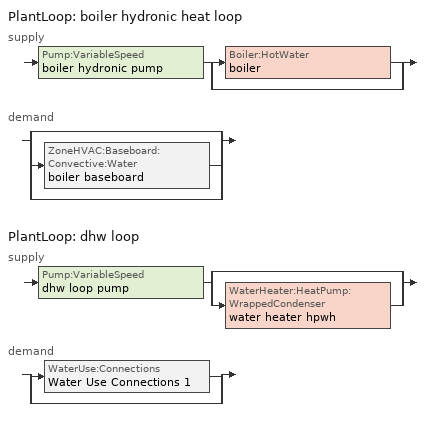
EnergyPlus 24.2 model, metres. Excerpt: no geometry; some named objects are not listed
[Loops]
PlantLoop 'boiler hydronic heat loop'
 supply: Pump:VariableSpeed 'boiler hydronic pump' > split
  | Boiler:HotWater 'boiler'
  | bypass
 demand: split
  | bypass
  | ZoneHVAC:Baseboard:Convective:Water 'boiler baseboard'
  | bypass
PlantLoop 'dhw loop'
 supply: Pump:VariableSpeed 'dhw loop pump' > split
  | bypass
  | WaterHeater:HeatPump:WrappedCondenser 'water heater hpwh'
 demand: split
  | WaterUse:Connections 'Water Use Connections 1'
  | bypass
[ZoneControl:Thermostat]
conditioned space Thermostat: Zone or ZoneList=conditioned space; Control Type Schedule=conditioned space Thermostat Schedule; Control 1=conditioned space temperature setpoint; Temperature Difference Between Cutout And Setpoint {deltaC}=0
[ThermostatSetpoint:DualSetpoint]
conditioned space temperature setpoint: Heating Setpoint Temperature Schedule=heating setpoint; Cooling Setpoint Temperature Schedule=cooling setpoint
[ZoneHVAC:Baseboard:Convective:Water]
boiler baseboard: Availability Schedule=Always On Discrete; Heating Design Capacity Method=HeatingDesignCapacity; Heating Design Capacity {W}=22736.2; Heating Design Capacity Per Floor Area {W/m2}=0; Fraction of Autosized Heating Design Capacity=0.8; U-Factor Times Area Value {W/K}=1637; Maximum Water Flow Rate {m3/s}=0.000979429; Convergence Tolerance=0.001
[Zone equipment]
conditioned space: boiler baseboard
[PlantLoop] Fluid Type=Water; Maximum Loop Temperature {C}=100; Minimum Loop Temperature {C}=0; Minimum Loop Flow Rate {m3/s}=0; Load Distribution Scheme=Optimal; Plant Loop Demand Calculation Scheme=SingleSetpoint; Common Pipe Simulation=None
Name | Plant Equipment Operation Scheme | Maximum Loop Flow Rate {m3/s} | Plant Loop Volume {m3}
boiler hydronic heat loop | boiler hydronic heat loop Operation Schemes | Autosize | Autocalculate
dhw loop | dhw loop Operation Schemes | 0.01 | 0.003
[Sizing:Plant] Loop Type=Heating; Sizing Option=NonCoincident; Zone Timesteps in Averaging Window=1; Coincident Sizing Factor Mode=None
Name | Design Loop Exit Temperature {C} | Loop Design Temperature Difference {deltaC}
boiler hydronic heat loop | 82.2222 | 11.1111
dhw loop | 51.6667 | 5.55556
[Pump:VariableSpeed] Motor Efficiency=0.85; Fraction of Motor Inefficiencies to Fluid Stream=0; Coefficient 1 of the Part Load Performance Curve=0; Coefficient 2 of the Part Load Performance Curve=1; Coefficient 3 of the Part Load Performance Curve=0; Coefficient 4 of the Part Load Performance Curve=0; Design Minimum Flow Rate {m3/s}=0; Pump Control Type=Intermittent; Skin Loss Radiative Fraction=0.5; Design Power Sizing Method=PowerPerFlowPerPressure; Design Electric Power per Unit Flow Rate {W/(m3/s)}=348701.1; Design Shaft Power per Unit Flow Rate per Unit Head {W/((m3/s)-Pa)}=1.28205; Design Minimum Flow Rate Fraction=0
Name | Design Maximum Flow Rate {m3/s} | Design Pump Head {Pa} | Design Power Consumption {W}
boiler hydronic pump | 0.0030649 | 20000 | 81.7308
dhw loop pump | 0.01 | 1 | 0
[Boiler:HotWater]
boiler: Fuel Type=Electricity; Nominal Capacity {W}=22736.2; Nominal Thermal Efficiency=1; Efficiency Curve Temperature Evaluation Variable=LeavingBoiler; Normalized Boiler Efficiency Curve=NonCondensingBoilerEff; Design Water Flow Rate {m3/s}=Autosize; Minimum Part Load Ratio=0; Maximum Part Load Ratio=1; Optimum Part Load Ratio=1; Water Outlet Upper Temperature Limit {C}=99.9; Boiler Flow Mode=LeavingSetpointModulated; On Cycle Parasitic Electric Load {W}=0; Sizing Factor=1; Off Cycle Parasitic Fuel Load {W}=0
[SetpointManager:Scheduled] Control Variable=Temperature
Name | Schedule
boiler hydronic heat loop setpoint manager | boiler hydronic heat supply setpoint
Setpoint Manager Scheduled 1 | dhw temp
[PlantEquipmentOperationSchemes] Control Scheme Object Type 1=PlantEquipmentOperation:HeatingLoad; Control Scheme Schedule Name 1=Always On Discrete
Name | Control Scheme Name 1
boiler hydronic heat loop Operation Schemes | boiler hydronic heat loop Heating Operation Scheme
dhw loop Operation Schemes | dhw loop Heating Operation Scheme
[PlantEquipmentOperation:HeatingLoad] Load Range Lower Limit 1 {W}=0; Load Range Upper Limit 1 {W}=1000000000
Name | Range Equipment List Name 1
boiler hydronic heat loop Heating Operation Scheme | boiler hydronic heat loop Heating Equipment List
dhw loop Heating Operation Scheme | dhw loop Heating Equipment List
[PlantEquipmentList]
boiler hydronic heat loop Heating Equipment List: Boiler:HotWater, boiler
dhw loop Heating Equipment List: WaterHeater:HeatPump:WrappedCondenser, water heater hpwh
[WaterHeater:Stratified]
water heater tank: Tank Volume {m3}=0.27255; Tank Height {m}=1.5975; Tank Shape=VerticalCylinder; Maximum Temperature Limit {C}=90; Heater Priority Control=MasterSlave; Heater 1 Setpoint Temperature Schedule=water heater TopElementSetpoint; Heater 1 Deadband Temperature Difference {deltaC}=18.5; Heater 1 Capacity {W}=4500.11; Heater 1 Height {m}=1.26469; Heater 2 Setpoint Temperature Schedule=water heater BottomElementSetpoint; Heater 2 Deadband Temperature Difference {deltaC}=3.89; Heater 2 Capacity {W}=4500.11; Heater 2 Height {m}=0.332813; Heater Fuel Type=Electricity; Heater Thermal Efficiency=1; Off Cycle Parasitic Fuel Consumption Rate {W}=3; Off Cycle Parasitic Fuel Type=Electricity; Off Cycle Parasitic Heat Fraction to Tank=0; Off Cycle Parasitic Height {m}=0; On Cycle Parasitic Fuel Consumption Rate {W}=3; On Cycle Parasitic Fuel Type=Electricity; On Cycle Parasitic Heat Fraction to Tank=0; On Cycle Parasitic Height {m}=0; Ambient Temperature Indicator=Schedule; Ambient Temperature Schedule=water heater Tamb act; Uniform Skin Loss Coefficient per Unit Area to Ambient Temperature {W/m2-K}=0.92499; Skin Loss Fraction to Zone=1; Off Cycle Flue Loss Coefficient to Ambient Temperature {W/K}=0; Off Cycle Flue Loss Fraction to Zone=1; Use Side Effectiveness=1; Use Side Inlet Height {m}=0; Use Side Outlet Height {m}=Autocalculate; Source Side Effectiveness=1; Source Side Inlet Height {m}=0; Source Side Outlet Height {m}=0; Inlet Mode=Fixed; Use Side Design Flow Rate {m3/s}=0.00453494; Source Side Design Flow Rate {m3/s}=0; Indirect Water Heating Recovery Time {hr}=1.5; Number of Nodes=6; Additional Destratification Conductivity {W/m-K}=0; Node 1 Additional Loss Coefficient {W/K}=0; Node 2 Additional Loss Coefficient {W/K}=0; Node 3 Additional Loss Coefficient {W/K}=0; Node 4 Additional Loss Coefficient {W/K}=0; Node 5 Additional Loss Coefficient {W/K}=0; Node 6 Additional Loss Coefficient {W/K}=0
[WaterHeater:Sizing]
water heater tank: Design Mode=PeakDraw; Time Storage Can Meet Peak Draw {hr}=0.538503; Time for Tank Recovery {hr}=0; Nominal Tank Volume for Autosizing Plant Connections {m3}=1
[WaterHeater:HeatPump:WrappedCondenser]
water heater hpwh: Compressor Setpoint Temperature Schedule=water heater setpoint; Dead Band Temperature Difference {deltaC}=3.89; Condenser Bottom Location {m}=0.0665625; Condenser Top Location {m}=0.865313; Evaporator Air Flow Rate {m3/s}=0.0854225; Inlet Air Configuration=Schedule; Inlet Air Temperature Schedule=water heater Tamb act; Inlet Air Humidity Schedule=water heater RHamb act; Tank=water heater tank; DX Coil=water heater coil; Minimum Inlet Air Temperature for Compressor Operation {C}=5.55556; Maximum Inlet Air Temperature for Compressor Operation {C}=48.8889; Compressor Location=Schedule; Compressor Ambient Temperature Schedule=water heater Tamb act; Fan=water heater fan; Fan Placement=DrawThrough; On Cycle Parasitic Electric Load {W}=0; Off Cycle Parasitic Electric Load {W}=0; Parasitic Heat Rejection Location=Outdoors; Inlet Air Mixer Schedule=Always On Discrete; Tank Element Control Logic=MutuallyExclusive; Control Sensor 1 Height In Stratified Tank {m}=1.26469; Control Sensor 1 Weight=0.75; Control Sensor 2 Height In Stratified Tank {m}=0.465938
[Coil:WaterHeating:AirToWaterHeatPump:Wrapped]
water heater coil: Rated Heating Capacity {W}=2149.38; Rated COP {W/W}=4.299056; Rated Sensible Heat Ratio=0.88; Rated Evaporator Inlet Air Dry-Bulb Temperature {C}=19.7222; Rated Evaporator Inlet Air Wet-Bulb Temperature {C}=13.561; Rated Condenser Water Temperature {C}=48.89; Rated Evaporator Air Flow Rate {m3/s}=0.0854225; Evaporator Fan Power Included in Rated COP=Yes; Crankcase Heater Capacity {W}=0; Maximum Ambient Temperature for Crankcase Heater Operation {C}=0; Evaporator Air Temperature Type for Curve Objects=WetBulbTemperature; Heating Capacity Function of Temperature Curve=HPWH-Cap-fT; Heating Capacity Function of Air Flow Fraction Curve=HPWH-Htg-Cap-FF; Heating COP Function of Temperature Curve=HPWH-COP-fT; Heating COP Function of Air Flow Fraction Curve=HPWH-Htg-COP-FF; Part Load Fraction Correlation Curve=HPWH-COP-fPLR
[Fan:SystemModel]
water heater fan: Availability Schedule=Always On Discrete; Design Maximum Air Flow Rate {m3/s}=0.0854225; Speed Control Method=Discrete; Electric Power Minimum Flow Rate Fraction=0.2; Design Pressure Rise {Pa}=500; Motor Efficiency=1; Motor In Air Stream Fraction=1; Design Electric Power Consumption {W}=Autosize; Design Power Sizing Method=PowerPerFlow; Electric Power Per Unit Flow Rate {W/(m3/s)}=97.8923; Electric Power Per Unit Flow Rate Per Unit Pressure {W/((m3/s)-Pa)}=1.66667; Fan Total Efficiency=0.7; Motor Loss Radiative Fraction=0; Number of Speeds=1
[WaterUse:Connections]
Water Use Connections 1: Drain Water Heat Exchanger Type=None; Drain Water Heat Exchanger Destination=Plant; Water Use Equipment Name 1=dhw fixtures; Water Use Equipment Name 2=dhw distribution waste; Water Use Equipment Name 3=clothes washer; Water Use Equipment Name 4=dishwasher
[WaterUse:Equipment]
Name | Peak Flow Rate {m3/s} | Flow Rate Fraction Schedule | Target Temperature Schedule
dhw fixtures | 1.70759e-05 | hot_water_fixtures | mixed water temperature schedule
dhw distribution waste | 8.88543e-06 | hot_water_fixtures | mixed water temperature schedule
clothes washer | 9.11324e-06 | hot_water_clothes_washer
[EnergyManagementSystem:InternalVariable]
boiler_hydronic_pump_rated_mfr: Internal Data Index Key=boiler hydronic pump; Internal Data Type=Pump Maximum Mass Flow Rate
[EnergyManagementSystem:Sensor]
Name | Output:Variable or Output:Meter Index Key | Output:Variable or Output:Meter
boiler_baseboard_s | boiler baseboard | Baseboard Total Heating Energy
boiler_hydronic_pump_mfr_s | boiler hydronic pump | Pump Mass Flow Rate
boiler_hydronic_pump_s | boiler hydronic pump | Pump Electricity Energy
boiler_plr_s | boiler | Boiler Part Load Ratio
conditioned_space_clg_unmet_s | conditioned space | Zone Cooling Setpoint Not Met Time
conditioned_space_htg_unmet_s | conditioned space | Zone Heating Setpoint Not Met Time
fridge_tin_s; fridge_tin_s_1; tin_s; tin_s_1; water_heater_amb_temp | conditioned space | Zone Mean Air Temperature
ig_ee_conv_1 | clothes washer | Electric Equipment Convective Heating Energy
ig_ee_rad_1 | clothes washer | Electric Equipment Radiant Heating Energy
tout_s | conditioned space | Zone Outdoor Air Drybulb Temperature
water_heater_amb_rh | conditioned space | Zone Air Relative Humidity
water_heater_coil_energy | water heater coil | Cooling Coil Water Heating Electricity Rate
water_heater_fan_energy; water_heater_fan_pwr | water heater fan | Fan Electricity Rate
water_heater_lat_cool | water heater coil | Cooling Coil Latent Cooling Rate
water_heater_sens_cool | water heater coil | Cooling Coil Sensible Cooling Rate
water_heater_tank_energy | water heater tank | Water Heater Electricity Rate
water_heater_tank_off_cycle_parasitic | water heater tank | Water Heater Off Cycle Parasitic Electricity Rate
water_heater_tank_on_cycle_parasitic | water heater tank | Water Heater On Cycle Parasitic Electricity Rate
water_heater_tl | water heater tank | Water Heater Heat Loss Rate
win_s | conditioned space | Zone Air Humidity Ratio
[EnergyManagementSystem:Actuator]
Name | Actuated Component Unique | Actuated Component Type | Actuated Component Control Type
boiler_hydronic_pump_pressure_rise_act | boiler hydronic pump | Pump | Pump Pressure Rise
mech_vent_house_fan_latent_load_act | mech vent house fan latent load | OtherEquipment | Power Level
mech_vent_house_fan_sensible_load_act | mech vent house fan sensible load | OtherEquipment | Power Level
natural_vent_flow_act | natural vent flow | Zone Infiltration | Air Exchange Flow Rate
water_heater_HPWHSchedOverride | water heater setpoint | Schedule:Constant | Schedule Value
water_heater_hpwh_ec_adj_act | water heater energy adjustment1 | OtherEquipment | Power Level
water_heater_lat_act | water heater lat | OtherEquipment | Power Level
water_heater_LESchedOverride | water heater BottomElementSetpoint | Schedule:Constant | Schedule Value
water_heater_RHamb_act | water heater RHamb act | Schedule:Constant | Schedule Value
water_heater_sens_act | water heater sens | OtherEquipment | Power Level
water_heater_Tamb_act | water heater Tamb act | Schedule:Constant | Schedule Value
water_heater_UESchedOverride | water heater TopElementSetpoint | Schedule:Constant | Schedule Value
whole_house_fan_act | whole house fan | ElectricEquipment | Electricity Rate
whole_house_fan_flow_act | whole house fan flow | Zone Infiltration | Air Exchange Flow Rate
[EnergyManagementSystem:Program]
boiler_hydronic_pump_disaggregate_program: Set boiler_hydronic_pump_primary_htg = boiler_hydronic_pump_s
boiler_hydronic_pump_power_program: Set hvac_plr = boiler_plr_s; Set pump_total_eff = boiler_hydronic_pump_rated_mfr / 1000 * 20000.0 / 81.7307692307692; Set pump_vfr = boiler_hydronic_pump_mfr_s / 1000; If pump_vfr > 0; Set boiler_hydronic_pump_pressure_rise_act = 81.7307692307692 * hvac_plr * pump_total_eff / pump_vfr; Else; Set boiler_hydronic_pump_pressure_rise_act = 0; EndIf
[Schedule:Day:Interval]
heating setpoint day: No, 03:00, 21.1111, 12:00, 19.4444, 24:00, 21.1111
heating setpoint default day; cooling setpoint default day: No, 24:00, 0
cooling setpoint day: No, 24:00, 25.5556
[Schedule:Week:Daily]
heating setpoint Week Rule - Jan1-Dec31: heating setpoint day, heating setpoint day, heating setpoint day, heating setpoint day, heating setpoint day, heating setpoint day, heating setpoint day, heating setpoint default day, heating setpoint default day, heating setpoint default day, heating setpoint default day, heating setpoint default day
cooling setpoint Week Rule - Jan1-Dec31: cooling setpoint day, cooling setpoint day, cooling setpoint day, cooling setpoint day, cooling setpoint day, cooling setpoint day, cooling setpoint day, cooling setpoint default day, cooling setpoint default day, cooling setpoint default day, cooling setpoint default day, cooling setpoint default day
[Schedule:Year]
heating setpoint: heating setpoint Week Rule - Jan1-Dec31, 1, 1, 12, 31
cooling setpoint: cooling setpoint Week Rule - Jan1-Dec31, 1, 1, 12, 31
[Schedule:File] File=in.schedules.csv; Rows to Skip at Top=1; Number of Hours of Data=8760; Column Separator=Comma; Interpolate to Timestep=Yes; Minutes per Item=15; Adjust Schedule for Daylight Savings=Yes
Name | Column Number
dishwasher | 6
hot_water_clothes_washer | 7
hot_water_fixtures | 11
[Schedule:Constant]
Name | Hourly Value
Always On Discrete | 1
boiler hydronic heat supply setpoint | 82.2222
dhw temp; water heater setpoint | 51.6667
mixed water temperature schedule | 40.5556
water heater BottomElementSetpoint; water heater TopElementSetpoint | 0
water heater RHamb act | 0.5
water heater Tamb act | 23
[Schedule:Compact]
conditioned space Thermostat Schedule: Through: 12/31, For: AllDays, Until: 24:00, 4
[Curve:Bicubic]
NonCondensingBoilerEff: Coefficient1 Constant=1.11172; Coefficient2 x=0.0786141; Coefficient3 x**2=-0.400426; Coefficient4 y=0; Coefficient5 y**2=-0.000156783; Coefficient6 x*y=0.0093846; Coefficient7 x**3=0.234258; Coefficient8 y**3=1.32927e-06; Coefficient9 x**2*y=-0.0044467; Coefficient10 x*y**2=-1.22498e-05; Minimum Value of x {BasedOnField A2}=0.1; Maximum Value of x {BasedOnField A2}=1; Minimum Value of y {BasedOnField A3}=20; Maximum Value of y {BasedOnField A3}=80
[Curve:Biquadratic] Minimum Value of x {BasedOnField A2}=0; Maximum Value of x {BasedOnField A2}=100; Minimum Value of y {BasedOnField A3}=0; Maximum Value of y {BasedOnField A3}=100
Name | Coefficient1 Constant | Coefficient2 x | Coefficient3 x**2 | Coefficient4 y | Coefficient5 y**2 | Coefficient6 x*y
HPWH-Cap-fT | 0.563 | 0.0437 | 3.9e-05 | 0.0055 | -0.000148 | -0.000145
HPWH-COP-fT | 1.1332 | 0.063 | -9.79e-05 | -0.00972 | -2.14e-05 | -0.000686
[Curve:Cubic] Coefficient1 Constant=1; Coefficient2 x=0; Coefficient3 x**2=0; Coefficient4 x**3=0; Minimum Value of x {BasedOnField A2}=0
Name | Maximum Value of x {BasedOnField A2}
HPWH-Htg-Cap-FF; HPWH-Htg-COP-FF | 100
HPWH-COP-fPLR | 1
